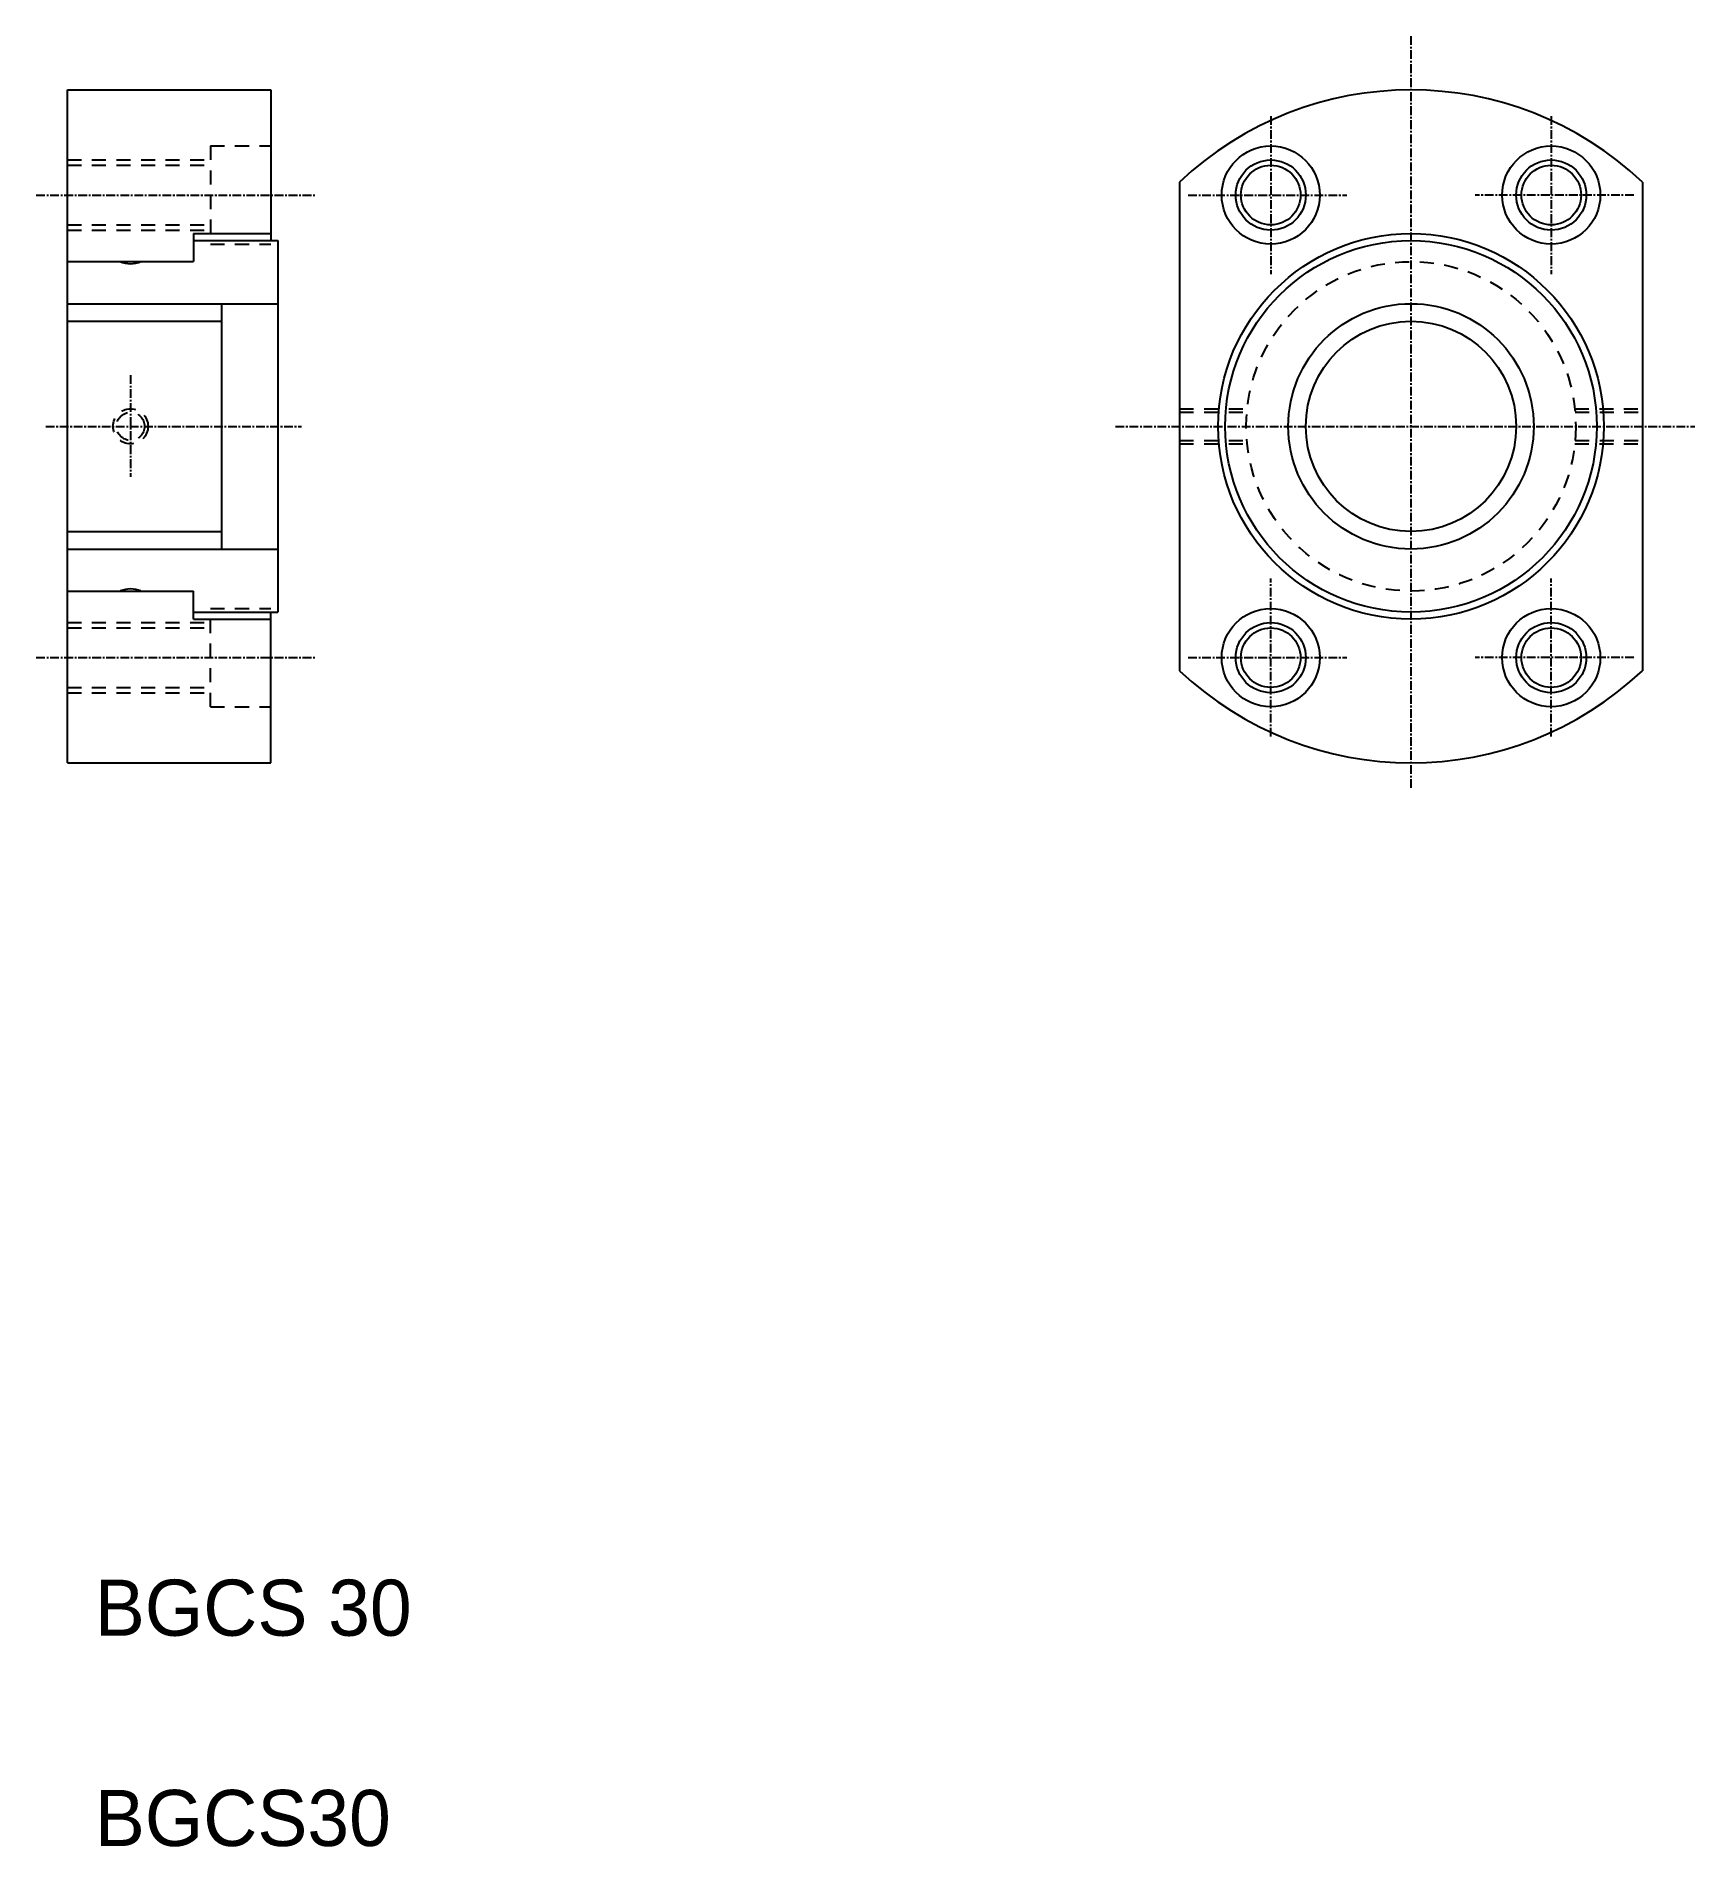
# Model space of a CAD drawing. Extents: x 207 to 443, y 67 to 325.
import ezdxf

# ---------------------------------------------------------------- set-up
doc = ezdxf.new("R2010")
doc.units = 0
doc.linetypes.add('CENTER', pattern=[2, 1.25, -0.25, 0.25, -0.25])
doc.linetypes.add('DASHED', pattern=[3.5, 2, -1.5])
doc.layers.get('0').update_dxf_attribs({"linetype": 'CONTINUOUS'})
doc.layers.add('CENTER', color=1, linetype='CENTER')

msp = doc.modelspace()

# ---------------------------------------------------------------- linework, layer by layer
for p, q in [((211.22, 221.65), (211.22, 317.65)), ((211.22, 317.65), (240.22, 317.65)), ((240.22, 317.65), (240.22, 296.15)), ((369.85, 304.5), (369.85, 234.79)), ((435.85, 304.5), (435.85, 234.79)), ((229.22, 297.15), (229.22, 293.15)), ((229.22, 297.15), (240.22, 297.15)), ((229.22, 296.15), (241.22, 296.15)), ((241.22, 296.15), (241.22, 243.15)), ((211.22, 293.15), (229.22, 293.15)), ((211.22, 287.15), (241.22, 287.15)), ((233.22, 287.15), (233.22, 252.15)), ((211.22, 284.65), (233.22, 284.65)), ((216.72, 284.65), (216.72, 284.65)), ((222.22, 284.65), (222.22, 284.65)), ((211.22, 254.65), (233.22, 254.65)), ((211.22, 252.15), (241.22, 252.15)), ((211.22, 246.15), (229.22, 246.15)), ((229.22, 242.15), (229.22, 246.15)), ((229.22, 243.15), (241.22, 243.15)), ((240.22, 221.65), (240.22, 243.15)), ((229.22, 242.15), (240.22, 242.15)), ((211.22, 221.65), (240.22, 221.65))]:
    msp.add_line(p, q)
at = {"color": 3, "linetype": 'DASHED'}
for p, q in [((211.22, 307.65), (231.62, 307.65)), ((231.62, 309.65), (231.62, 295.65)), ((231.62, 309.65), (240.22, 309.65)), ((211.22, 306.9), (231.62, 306.9)), ((211.22, 298.4), (231.62, 298.4)), ((211.22, 297.65), (231.62, 297.65)), ((231.62, 295.65), (240.22, 295.65)), ((369.85, 272.15), (379.48, 272.15)), ((369.85, 271.65), (379.44, 271.65)), ((426.22, 272.15), (435.85, 272.15)), ((426.27, 271.65), (435.85, 271.65)), ((369.85, 267.65), (379.44, 267.65)), ((369.85, 267.15), (379.48, 267.15)), ((426.22, 267.15), (435.85, 267.15)), ((426.27, 267.65), (435.85, 267.65)), ((231.62, 229.65), (231.62, 243.65)), ((231.62, 243.65), (240.22, 243.65)), ((211.22, 241.65), (231.62, 241.65)), ((211.22, 240.9), (231.62, 240.9)), ((211.22, 232.4), (231.62, 232.4)), ((211.22, 231.65), (231.62, 231.65)), ((231.62, 229.65), (240.22, 229.65))]:
    msp.add_line(p, q, dxfattribs=at)
for centre, radius in [((382.85, 302.65), 7), ((422.85, 302.65), 7), ((382.85, 302.65), 4.25), ((422.85, 302.65), 4.25), ((402.85, 269.65), 27.5), ((402.85, 269.65), 26.5), ((402.85, 269.65), 17.5), ((402.85, 269.65), 15), ((382.85, 236.65), 7), ((422.85, 236.65), 7), ((382.85, 236.65), 4.25), ((422.85, 236.65), 4.25)]:
    msp.add_circle(centre, radius)
at = {"color": 3}
for centre in [(382.85, 302.65), (422.85, 302.65), (382.85, 236.65), (422.85, 236.65)]:
    msp.add_circle(centre, 5, dxfattribs=at)
at = {"color": 3, "linetype": 'DASHED'}
for centre, radius in [((402.85, 269.65), 23.5), ((220.22, 269.65), 2.5), ((220.22, 269.65), 2)]:
    msp.add_circle(centre, radius, dxfattribs=at)
for centre, radius, start, end in [((402.85, 269.65), 48, 46.5675, 133.4325), ((220.22, 296.85), 4, 247.6684, 292.3316), ((220.22, 242.45), 4, 68.708, 111.292), ((402.85, 269.65), 48, 226.5675, 313.4325)]:
    msp.add_arc(centre, radius, start, end)
at = {"layer": 'CENTER', "color": 1, "linetype": 'CENTER'}
for p, q in [((402.85, 325.31), (402.85, 218.09)), ((382.85, 313.91), (382.85, 291.38)), ((422.85, 313.91), (422.85, 291.38)), ((206.77, 302.65), (246.6, 302.65)), ((371.07, 302.65), (393.7, 302.65)), ((434.63, 302.65), (412, 302.65)), ((220.22, 276.95), (220.22, 262.44)), ((208.13, 269.65), (244.63, 269.65)), ((360.7, 269.65), (443.33, 269.65)), ((382.85, 225.38), (382.85, 247.92)), ((422.85, 225.38), (422.85, 247.92)), ((206.77, 236.65), (246.6, 236.65)), ((371.07, 236.65), (393.7, 236.65)), ((434.63, 236.65), (412, 236.65))]:
    msp.add_line(p, q, dxfattribs=at)

# ---------------------------------------------------------------- texts
for s, p in [('BGCS 30', (215.13, 97.11)), ('BGCS30', (215.13, 67.11))]:
    msp.add_text(s, height=8).set_placement(p)

doc.saveas('drawing.dxf')
